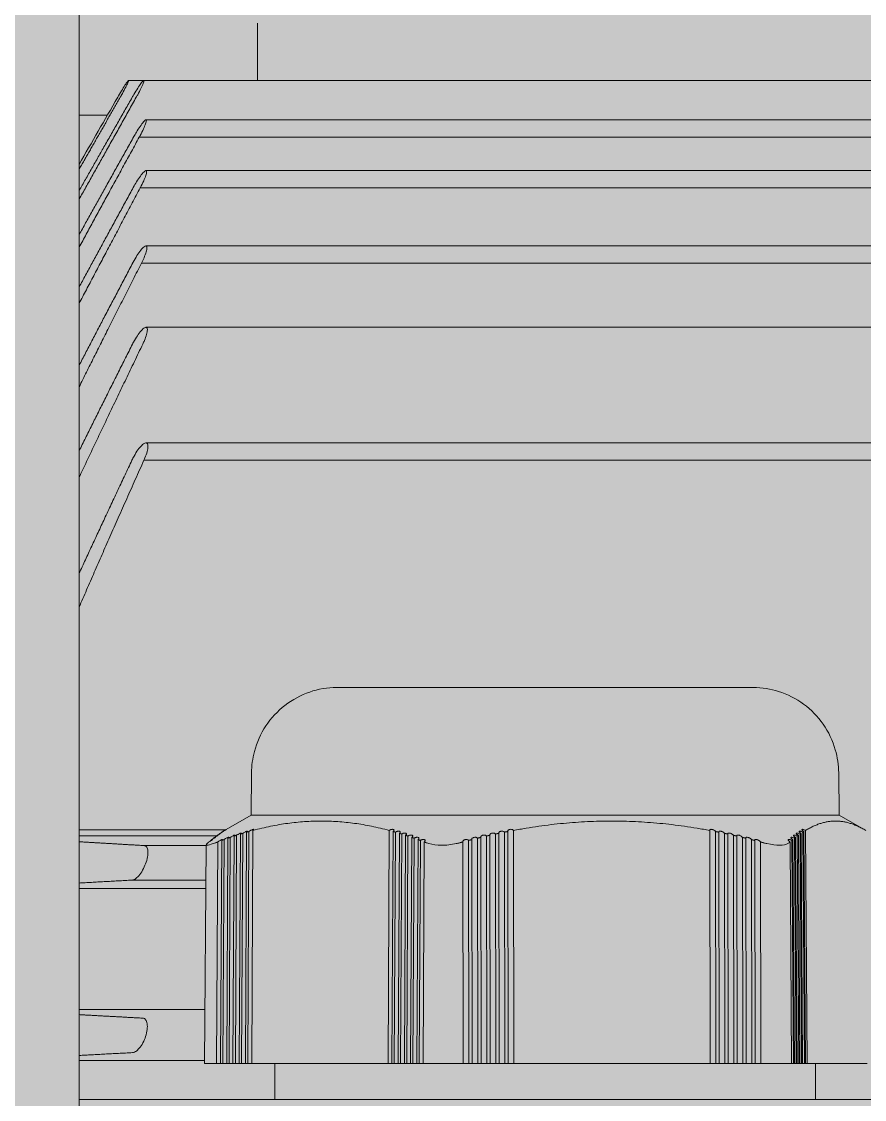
# Model space of a CAD drawing. Header units: centimetres. Extents: x 405564 to 502064, y 46284 to 60634.
# Drawn here: x 484527.75 to 484533.24, y 56089.27 to 56096.29 of the extents above; entities that cross this region are included whole.
import ezdxf

# ---------------------------------------------------------------- set-up
doc = ezdxf.new("R2010")
doc.units = ezdxf.units.CM
doc.layers.get('0').update_dxf_attribs({"color": 8, "lineweight": 9})
doc.layers.add('0-KRCN-MİMARİ-220526', color=8, linetype='Continuous', lineweight=9)
doc.layers.add('Visible (ISO)', color=8, linetype='Continuous', lineweight=18)
doc.layers.add('AS_NOT_MIMARI', color=8, linetype='Continuous')

# ---------------------------------------------------------------- blocks, each defined once
blk = doc.blocks.new('A$Cdfb98813')
h = blk.add_hatch()
h.set_pattern_fill('ANGLE', color=256)
h.set_pattern_definition([(0, (-482318.783, -59032.118), (0, 6.985), [5.08, -1.905]), (90, (-482318.783, -59032.118), (-6.985, 4e-16), [5.08, -1.905])])
h.paths.add_polyline_path([(2235.1391, -683), (325.1391, -683), (325.1391, -933.0145), (2235.1391, -933.0145)])
h.paths.add_polyline_path([(800, -700), (900, -700), (900, -800), (800, -800)], flags=16)
h.paths.add_polyline_path([(1700, -700), (1800, -700), (1800, -800), (1700, -800)], flags=16)
at = {"layer": 'Visible (ISO)'}
for p, q in [((678.3771, -722.0287), (678.3771, -777.5287)), ((679.5403, -736.2793), (679.5403, -736.6537)), ((678.7983, -736.6537), (678.6993, -736.6537)), ((686.5521, -736.6537), (678.7983, -736.6537)), ((678.5622, -736.8787), (678.3771, -736.8787)), ((686.5521, -736.9101), (678.8128, -736.9101)), ((678.7695, -737.0226), (686.5521, -737.0226)), ((686.5521, -737.2411), (678.8128, -737.2411)), ((678.7759, -737.3536), (686.5521, -737.3536)), ((686.5521, -737.7319), (678.8128, -737.7319)), ((678.7837, -737.8444), (686.6271, -737.8444)), ((703.0588, -738.2626), (678.8128, -738.2626)), ((688.3896, -739.0162), (678.8128, -739.0162)), ((678.8001, -739.1287), (688.4198, -739.1287)), ((680.0563, -740.6098), (682.3344, -740.6098)), ((679.5008, -741.1673), (679.4984, -741.4422)), ((683.3285, -741.1673), (683.3309, -741.4422)), ((679.4984, -741.4422), (679.3353, -741.5364)), ((679.4984, -741.4422), (683.3309, -741.4422)), ((683.3309, -741.4422), (683.4939, -741.5364)), ((679.3306, -741.5391), (678.3771, -741.5391)), ((678.3771, -741.5781), (679.2724, -741.5781)), ((679.2347, -741.6111), (679.2348, -741.6079)), ((679.2528, -741.5959), (679.2528, -741.5932)), ((679.2708, -741.5793), (679.2708, -741.5814)), ((679.2888, -741.5662), (679.2888, -741.5678)), ((679.3065, -741.6079), (679.2991, -743.0622)), ((679.3068, -741.554), (679.3068, -741.555)), ((679.3218, -741.6023), (679.3143, -743.0622)), ((679.3248, -741.5426), (679.3248, -741.5431)), ((679.3472, -741.5932), (679.3397, -743.0622)), ((679.3625, -741.5879), (679.3549, -743.0622)), ((679.3879, -741.5793), (679.3803, -743.0622)), ((679.3956, -743.0622), (679.4032, -741.5743)), ((679.4209, -743.0622), (679.4286, -741.5662)), ((679.4362, -743.0622), (679.4439, -741.5615)), ((679.4616, -743.0622), (679.4693, -741.554)), ((679.4768, -743.0622), (679.4846, -741.5496)), ((679.5022, -743.0622), (679.51, -741.5426)), ((680.3987, -741.5426), (680.3909, -743.0622)), ((680.4241, -741.5496), (680.4163, -743.0622)), ((680.4393, -741.554), (680.4315, -743.0622)), ((680.4646, -741.5615), (680.4569, -743.0622)), ((680.4798, -741.5662), (680.4722, -743.0622)), ((680.5052, -741.5743), (680.4976, -743.0622)), ((680.5204, -741.5793), (680.5128, -743.0622)), ((680.5382, -743.0622), (680.5458, -741.5879)), ((680.5534, -743.0622), (680.561, -741.5932)), ((680.5788, -743.0622), (680.5863, -741.6023)), ((680.594, -743.0622), (680.6015, -741.6079)), ((680.9151, -741.6079), (680.9173, -743.0622)), ((680.937, -741.6023), (680.9393, -743.0622)), ((680.9736, -741.5932), (680.9759, -743.0622)), ((680.9956, -741.5879), (680.9978, -743.0622)), ((681.0344, -743.0622), (681.0321, -741.5793)), ((681.0564, -743.0622), (681.0541, -741.5743)), ((681.093, -743.0622), (681.0907, -741.5662)), ((681.1149, -743.0622), (681.1126, -741.5615)), ((681.1515, -743.0622), (681.1492, -741.554)), ((681.1735, -743.0622), (681.1712, -741.5496)), ((681.2101, -743.0622), (681.2077, -741.5426)), ((682.4885, -741.5426), (682.4909, -743.0622)), ((682.5251, -741.5496), (682.5274, -743.0622)), ((682.5471, -741.554), (682.5494, -743.0622)), ((682.5837, -741.5615), (682.586, -743.0622)), ((682.6057, -741.5662), (682.608, -743.0622)), ((682.6423, -741.5743), (682.6446, -743.0622)), ((682.6642, -741.5793), (682.6665, -743.0622)), ((682.7031, -743.0622), (682.7009, -741.5879)), ((682.7251, -743.0622), (682.7228, -741.5932)), ((682.7617, -743.0622), (682.7594, -741.6023)), ((682.7836, -743.0622), (682.7814, -741.6079)), ((683.0232, -741.6079), (683.0329, -743.0622)), ((683.0299, -741.6023), (683.0396, -743.0622)), ((683.041, -741.5932), (683.0508, -743.0622)), ((683.0477, -741.5879), (683.0575, -743.0622)), ((683.0588, -741.5793), (683.0687, -743.0622)), ((683.0754, -743.0622), (683.0655, -741.5743)), ((683.0866, -743.0622), (683.0767, -741.5662)), ((683.0934, -743.0622), (683.0834, -741.5615)), ((683.1046, -743.0622), (683.0945, -741.554)), ((683.1113, -743.0622), (683.1012, -741.5496)), ((683.1225, -743.0622), (683.1124, -741.5426)), ((679.2064, -741.6412), (678.8001, -741.6412)), ((679.1952, -743.0622), (679.2064, -741.6363)), ((679.2811, -741.6175), (679.2737, -743.0622)), ((680.6194, -743.0622), (680.6269, -741.6175)), ((680.8785, -741.6175), (680.8807, -743.0622)), ((682.8202, -743.0622), (682.818, -741.6175)), ((683.012, -741.6175), (683.0217, -743.0622)), ((678.722, -741.8662), (679.2046, -741.8662)), ((679.2042, -741.9207), (678.3771, -741.9207)), ((678.3771, -742.7092), (679.198, -742.7092)), ((679.1953, -743.0417), (678.3771, -743.0417)), ((679.1952, -743.0622), (679.2546, -743.0622)), ((679.2737, -743.0622), (679.2546, -743.0622)), ((679.2991, -743.0622), (679.2737, -743.0622)), ((679.3143, -743.0622), (679.2991, -743.0622)), ((679.3397, -743.0622), (679.3143, -743.0622)), ((679.3549, -743.0622), (679.3397, -743.0622)), ((679.3803, -743.0622), (679.3549, -743.0622)), ((679.3956, -743.0622), (679.3803, -743.0622)), ((679.4209, -743.0622), (679.3956, -743.0622)), ((679.4362, -743.0622), (679.4209, -743.0622)), ((679.4616, -743.0622), (679.4362, -743.0622)), ((679.4768, -743.0622), (679.4616, -743.0622)), ((679.5022, -743.0622), (679.4768, -743.0622)), ((680.3909, -743.0622), (679.5022, -743.0622)), ((679.6521, -743.2962), (679.6521, -743.0622)), ((680.4163, -743.0622), (680.3909, -743.0622)), ((680.4315, -743.0622), (680.4163, -743.0622)), ((680.4569, -743.0622), (680.4315, -743.0622)), ((680.4722, -743.0622), (680.4569, -743.0622)), ((680.4976, -743.0622), (680.4722, -743.0622)), ((680.5128, -743.0622), (680.4976, -743.0622)), ((680.5382, -743.0622), (680.5128, -743.0622)), ((680.5534, -743.0622), (680.5382, -743.0622)), ((680.5788, -743.0622), (680.5534, -743.0622)), ((680.594, -743.0622), (680.5788, -743.0622)), ((680.6194, -743.0622), (680.594, -743.0622)), ((680.6385, -743.0622), (680.6194, -743.0622)), ((680.6385, -743.0622), (680.8532, -743.0622)), ((680.8807, -743.0622), (680.8532, -743.0622)), ((680.9173, -743.0622), (680.8807, -743.0622)), ((680.9393, -743.0622), (680.9173, -743.0622)), ((680.9759, -743.0622), (680.9393, -743.0622)), ((680.9978, -743.0622), (680.9759, -743.0622)), ((681.0344, -743.0622), (680.9978, -743.0622)), ((681.0564, -743.0622), (681.0344, -743.0622)), ((681.093, -743.0622), (681.0564, -743.0622)), ((681.1149, -743.0622), (681.093, -743.0622)), ((681.1515, -743.0622), (681.1149, -743.0622)), ((681.1735, -743.0622), (681.1515, -743.0622)), ((681.2101, -743.0622), (681.1735, -743.0622)), ((682.4909, -743.0622), (681.2101, -743.0622)), ((682.5274, -743.0622), (682.4909, -743.0622)), ((682.5494, -743.0622), (682.5274, -743.0622)), ((682.586, -743.0622), (682.5494, -743.0622)), ((682.608, -743.0622), (682.586, -743.0622)), ((682.6446, -743.0622), (682.608, -743.0622)), ((682.6665, -743.0622), (682.6446, -743.0622)), ((682.7031, -743.0622), (682.6665, -743.0622)), ((682.7251, -743.0622), (682.7031, -743.0622)), ((682.7617, -743.0622), (682.7251, -743.0622)), ((682.7836, -743.0622), (682.7617, -743.0622)), ((682.8202, -743.0622), (682.7836, -743.0622)), ((682.8477, -743.0622), (682.8202, -743.0622)), ((682.8477, -743.0622), (683.0133, -743.0622)), ((683.0217, -743.0622), (683.0133, -743.0622)), ((683.0329, -743.0622), (683.0217, -743.0622)), ((683.0396, -743.0622), (683.0329, -743.0622)), ((683.0508, -743.0622), (683.0396, -743.0622)), ((683.0575, -743.0622), (683.0508, -743.0622)), ((683.0687, -743.0622), (683.0575, -743.0622)), ((683.0754, -743.0622), (683.0687, -743.0622)), ((683.0866, -743.0622), (683.0754, -743.0622)), ((683.0934, -743.0622), (683.0866, -743.0622)), ((683.1046, -743.0622), (683.0934, -743.0622)), ((683.1113, -743.0622), (683.1046, -743.0622)), ((683.1225, -743.0622), (683.1113, -743.0622)), ((683.5146, -743.0622), (683.1225, -743.0622)), ((683.1771, -743.2962), (683.1771, -743.0622)), ((678.3771, -743.2962), (690.2271, -743.2962))]:
    blk.add_line(p, q, dxfattribs=at)
for points, knots in [([(678.645, -736.7632), (678.6497, -736.7549), (678.6546, -736.7463), (678.6672, -736.7234), (678.6747, -736.7094), (678.6863, -736.6869), (678.6913, -736.6766), (678.698, -736.6614), (678.6998, -736.6564), (678.6998, -736.6527), (678.698, -736.6538), (678.6913, -736.662), (678.6863, -736.6692), (678.6747, -736.6867), (678.6672, -736.6985), (678.6511, -736.7248), (678.6425, -736.7393), (678.6346, -736.753), (678.6326, -736.7563), (678.6306, -736.7598), (678.6286, -736.7632)], [0.5120451, 0.5120451, 0.5120451, 0.5120451, 0.5487995, 0.5487995, 0.6126513, 0.6126513, 0.6714037, 0.6714037, 0.7301561, 0.7301561, 0.7889085, 0.7889085, 0.847661, 0.847661, 0.9115128, 0.9115128, 0.9753646, 0.9753646, 0.9753646, 0.9909308, 0.9909308, 0.9909308, 0.9909308]), ([(678.7498, -736.7632), (678.7529, -736.7577), (678.756, -736.7521), (678.7671, -736.7317), (678.7746, -736.7172), (678.7861, -736.6934), (678.7911, -736.6824), (678.7979, -736.6651), (678.7997, -736.659), (678.7997, -736.653), (678.7979, -736.6529), (678.7911, -736.6588), (678.7861, -736.6649), (678.7746, -736.6805), (678.7671, -736.6915), (678.751, -736.7166), (678.7424, -736.7307), (678.7344, -736.7443), (678.7309, -736.7503), (678.7272, -736.7567), (678.7234, -736.7632)], [0.5248685, 0.5248685, 0.5248685, 0.5248685, 0.5488301, 0.5488301, 0.6126773, 0.6126773, 0.6714255, 0.6714255, 0.7301737, 0.7301737, 0.7889219, 0.7889219, 0.8476701, 0.8476701, 0.9115173, 0.9115173, 0.9753645, 0.9753645, 0.9753645, 1.0039795, 1.0039795, 1.0039795, 1.0039795]), ([(678.7338, -737.0197), (678.7394, -737.0098), (678.745, -737.0001), (678.7503, -736.9912), (678.7583, -736.9779), (678.7669, -736.9644), (678.783, -736.9408), (678.7905, -736.9309), (678.802, -736.9173), (678.807, -736.9125), (678.8138, -736.9091), (678.8156, -736.9106), (678.8156, -736.9191), (678.8138, -736.9264), (678.807, -736.9457), (678.802, -736.9577), (678.7905, -736.9827), (678.783, -736.9977), (678.7732, -737.016), (678.7713, -737.0193), (678.7695, -737.0226)], [-0.0427645, -0.0427645, -0.0427645, -0.0427645, 0, 0, 0, 0.0638465, 0.0638465, 0.127693, 0.127693, 0.1864405, 0.1864405, 0.2451881, 0.2451881, 0.3039356, 0.3039356, 0.3626831, 0.3626831, 0.4265296, 0.4265296, 0.440726, 0.440726, 0.440726, 0.440726]), ([(678.7307, -737.3507), (678.7377, -737.3378), (678.745, -737.3251), (678.7519, -737.314), (678.7599, -737.301), (678.7685, -737.288), (678.7846, -737.266), (678.7921, -737.257), (678.8036, -737.2454), (678.8086, -737.2417), (678.8154, -737.2407), (678.8172, -737.2434), (678.8172, -737.254), (678.8154, -737.2624), (678.8086, -737.2834), (678.8036, -737.296), (678.7921, -737.322), (678.7846, -737.3373), (678.7763, -737.3527), (678.7761, -737.3532), (678.7759, -737.3536)], [-0.0552172, -0.0552172, -0.0552172, -0.0552172, 0, 0, 0, 0.0638464, 0.0638464, 0.1276928, 0.1276928, 0.1864403, 0.1864403, 0.2451878, 0.2451878, 0.3039352, 0.3039352, 0.3626827, 0.3626827, 0.4265291, 0.4265291, 0.4283558, 0.4283558, 0.4283558, 0.4283558]), ([(678.7837, -737.8444), (678.7899, -737.8323), (678.7957, -737.8202), (678.806, -737.7961), (678.811, -737.7827), (678.8178, -737.7598), (678.8196, -737.7502), (678.8196, -737.7371), (678.8178, -737.733), (678.811, -737.7312), (678.806, -737.7335), (678.7945, -737.7427), (678.787, -737.7505), (678.7709, -737.7706), (678.7623, -737.7828), (678.7543, -737.7952), (678.7462, -737.808), (678.7374, -737.8229), (678.7286, -737.8393), (678.728, -737.8404), (678.7275, -737.8414)], [0.5616538, 0.5616538, 0.5616538, 0.5616538, 0.6126824, 0.6126824, 0.6714298, 0.6714298, 0.7301771, 0.7301771, 0.7889245, 0.7889245, 0.8476719, 0.8476719, 0.9115182, 0.9115182, 0.9753645, 0.9753645, 0.9753645, 1.0408049, 1.0408049, 1.045293, 1.045293, 1.045293, 1.045293]), ([(678.7925, -738.3721), (678.7963, -738.3641), (678.7999, -738.3562), (678.8086, -738.3354), (678.8136, -738.3215), (678.8204, -738.297), (678.8221, -738.2864), (678.8221, -738.2712), (678.8204, -738.2658), (678.8136, -738.2616), (678.8086, -738.2626), (678.7971, -738.2695), (678.7896, -738.2762), (678.7735, -738.2943), (678.7649, -738.3057), (678.7569, -738.3176), (678.7488, -738.3298), (678.74, -738.3444), (678.7296, -738.3637), (678.7274, -738.3679), (678.7253, -738.3721)], [0.5788538, 0.5788538, 0.5788538, 0.5788538, 0.6125323, 0.6125323, 0.671265, 0.671265, 0.7299977, 0.7299977, 0.7887304, 0.7887304, 0.8474631, 0.8474631, 0.9112934, 0.9112934, 0.9751238, 0.9751238, 0.9751238, 1.0405482, 1.0405482, 1.0582542, 1.0582542, 1.0582542, 1.0582542]), ([(678.8001, -739.1287), (678.8025, -739.1236), (678.8047, -739.1185), (678.8123, -739.1001), (678.8173, -739.0856), (678.8241, -739.0595), (678.8258, -739.0477), (678.8258, -739.0301), (678.8241, -739.0232), (678.8173, -739.0159), (678.8123, -739.0155), (678.8007, -739.0195), (678.7932, -739.0247), (678.7772, -739.0403), (678.7686, -739.0507), (678.7606, -739.0618), (678.7524, -739.0732), (678.7436, -739.0871), (678.7307, -739.1107), (678.7261, -739.1198), (678.722, -739.1287)], [0.590969, 0.590969, 0.590969, 0.590969, 0.612684, 0.612684, 0.6714311, 0.6714311, 0.7301782, 0.7301782, 0.7889253, 0.7889253, 0.8476724, 0.8476724, 0.9115185, 0.9115185, 0.9753645, 0.9753645, 0.9753645, 1.0408052, 1.0408052, 1.0787548, 1.0787548, 1.0787548, 1.0787548]), ([(680.0563, -740.6098), (679.9968, -740.6105), (679.9368, -740.621), (679.8225, -740.6601), (679.7671, -740.6901), (679.6707, -740.7649), (679.6282, -740.8106), (679.5609, -740.912), (679.5353, -740.969), (679.5077, -741.0733), (679.5013, -741.1204), (679.5008, -741.1673)], [0, 0, 0, 0, 0.238017, 0.238017, 0.483165, 0.483165, 0.7262, 0.7262, 0.969988, 0.969988, 1.157502, 1.157502, 1.157502, 1.157502]), ([(682.7729, -740.6098), (682.7729, -740.6098), (682.7725, -740.6098), (682.7718, -740.6098), (682.7681, -740.6098), (682.7557, -740.6098), (682.7347, -740.6098), (682.7137, -740.6098), (682.6844, -740.6098), (682.6469, -740.6098), (682.6093, -740.6098), (682.5643, -740.6098), (682.5117, -740.6098), (682.4854, -740.6098), (682.4575, -740.6098), (682.4279, -740.6098), (682.3983, -740.6098), (682.3672, -740.6098), (682.3344, -740.6098)], [0.736805, 0.736805, 0.736805, 0.736805, 0.75, 0.75, 0.75, 0.8125, 0.8125, 0.8125, 0.875, 0.875, 0.875, 0.9375, 0.9375, 0.9375, 0.9687532, 0.9687532, 0.9687532, 1, 1, 1, 1]), ([(683.3285, -741.1673), (683.328, -741.1165), (683.3205, -741.0654), (683.2895, -740.9575), (683.2623, -740.9005), (683.1923, -740.8003), (683.1488, -740.7556), (683.0509, -740.6834), (682.9951, -740.6549), (682.8842, -740.6196), (682.8284, -740.6105), (682.7729, -740.6098)], [0, 0, 0, 0, 0.203125, 0.203125, 0.449055, 0.449055, 0.692054, 0.692054, 0.935831, 0.935831, 1.157549, 1.157549, 1.157549, 1.157549]), ([(679.3248, -741.5426), (679.3253, -741.5423), (679.3257, -741.5421), (679.3286, -741.5404), (679.3308, -741.5392), (679.3341, -741.5373), (679.3355, -741.5365), (679.3374, -741.5355), (679.338, -741.5352), (679.3381, -741.5352), (679.3377, -741.5354), (679.336, -741.5365), (679.3347, -741.5373), (679.3316, -741.5391), (679.3294, -741.5404), (679.3247, -741.5431), (679.3222, -741.5446), (679.3178, -741.5471), (679.3157, -741.5484), (679.3136, -741.5496)], [-0.15404177, -0.15404177, -0.15404177, -0.15404177, -0.15195691, -0.15195691, -0.14100465, -0.14100465, -0.13170386, -0.13170386, -0.12240308, -0.12240308, -0.11311111, -0.11311111, -0.10381914, -0.10381914, -0.09287615, -0.09287615, -0.08193315, -0.08193315, -0.0725969, -0.0725969, -0.0725969, -0.0725969]), ([(679.4846, -741.5496), (679.4862, -741.5484), (679.488, -741.5471), (679.4899, -741.546), (679.4921, -741.5446), (679.4946, -741.5431), (679.4997, -741.5404), (679.5024, -741.5391), (679.5067, -741.5373), (679.5087, -741.5365), (679.5122, -741.5354), (679.5136, -741.5352), (679.5154, -741.5352), (679.516, -741.5355), (679.5162, -741.5365), (679.5157, -741.5373), (679.5142, -741.5392), (679.5128, -741.5404), (679.5107, -741.5421), (679.5104, -741.5423), (679.51, -741.5426)], [-0.00933625, -0.00933625, -0.00933625, -0.00933625, 0, 0, 0, 0.01094299, 0.01094299, 0.02188599, 0.02188599, 0.03117796, 0.03117796, 0.04046993, 0.04046993, 0.04977071, 0.04977071, 0.0590715, 0.0590715, 0.07002376, 0.07002376, 0.07210862, 0.07210862, 0.07210862, 0.07210862]), ([(680.3987, -741.5426), (680.3991, -741.5423), (680.3994, -741.5421), (680.4019, -741.5404), (680.4043, -741.5392), (680.4088, -741.5373), (680.4112, -741.5365), (680.416, -741.5355), (680.4184, -741.5352), (680.4224, -741.5352), (680.4244, -741.5354), (680.4274, -741.5365), (680.4286, -741.5373), (680.43, -741.5391), (680.4303, -741.5404), (680.4299, -741.5431), (680.4291, -741.5446), (680.427, -741.5471), (680.4257, -741.5484), (680.4241, -741.5496)], [-0.15404177, -0.15404177, -0.15404177, -0.15404177, -0.15195691, -0.15195691, -0.14100465, -0.14100465, -0.13170386, -0.13170386, -0.12240308, -0.12240308, -0.11311111, -0.11311111, -0.10381914, -0.10381914, -0.09287615, -0.09287615, -0.08193315, -0.08193315, -0.0725969, -0.0725969, -0.0725969, -0.0725969]), ([(681.2077, -741.5426), (681.2076, -741.5423), (681.2075, -741.5421), (681.2066, -741.5404), (681.2053, -741.5392), (681.2022, -741.5373), (681.2004, -741.5365), (681.1962, -741.5355), (681.1938, -741.5352), (681.1892, -741.5352), (681.1867, -741.5354), (681.1821, -741.5365), (681.1799, -741.5373), (681.1762, -741.5391), (681.1744, -741.5404), (681.1719, -741.5431), (681.1711, -741.5446), (681.1708, -741.546), (681.1706, -741.5471), (681.1707, -741.5484), (681.1712, -741.5496)], [0.09080055, 0.09080055, 0.09080055, 0.09080055, 0.09288541, 0.09288541, 0.10383768, 0.10383768, 0.11313846, 0.11313846, 0.12243924, 0.12243924, 0.13173121, 0.13173121, 0.14102318, 0.14102318, 0.15196618, 0.15196618, 0.16290917, 0.16290917, 0.16290917, 0.17224617, 0.17224617, 0.17224617, 0.17224617]), ([(682.4885, -741.5426), (682.4884, -741.5423), (682.4883, -741.5421), (682.4879, -741.5404), (682.4881, -741.5392), (682.4893, -741.5373), (682.4903, -741.5365), (682.4932, -741.5355), (682.495, -741.5352), (682.499, -741.5352), (682.5013, -741.5354), (682.5061, -741.5365), (682.5085, -741.5373), (682.5131, -741.5391), (682.5155, -741.5404), (682.5197, -741.5431), (682.5215, -741.5446), (682.5238, -741.5471), (682.5247, -741.5484), (682.5251, -741.5496)], [-0.15404177, -0.15404177, -0.15404177, -0.15404177, -0.15195691, -0.15195691, -0.14100465, -0.14100465, -0.13170386, -0.13170386, -0.12240308, -0.12240308, -0.11311111, -0.11311111, -0.10381914, -0.10381914, -0.09287615, -0.09287615, -0.08193315, -0.08193315, -0.0725969, -0.0725969, -0.0725969, -0.0725969]), ([(683.1124, -741.5426), (683.1119, -741.5423), (683.1114, -741.5421), (683.1084, -741.5404), (683.1058, -741.5392), (683.1011, -741.5373), (683.0989, -741.5365), (683.0948, -741.5355), (683.093, -741.5352), (683.0902, -741.5352), (683.0891, -741.5354), (683.088, -741.5365), (683.0879, -741.5373), (683.0884, -741.5391), (683.0893, -741.5404), (683.0919, -741.5431), (683.0937, -741.5446), (683.0956, -741.546), (683.0972, -741.5471), (683.0991, -741.5484), (683.1012, -741.5496)], [0.09080055, 0.09080055, 0.09080055, 0.09080055, 0.09288541, 0.09288541, 0.10383768, 0.10383768, 0.11313846, 0.11313846, 0.12243924, 0.12243924, 0.13173121, 0.13173121, 0.14102318, 0.14102318, 0.15196618, 0.15196618, 0.16290917, 0.16290917, 0.16290917, 0.17224543, 0.17224543, 0.17224543, 0.17224543]), ([(679.2348, -741.6079), (679.2369, -741.6067), (679.239, -741.6056), (679.2424, -741.6039), (679.2441, -741.6031), (679.2465, -741.602), (679.2474, -741.6018), (679.2481, -741.6018), (679.248, -741.602), (679.2469, -741.6031), (679.2459, -741.6039), (679.2433, -741.6057), (679.2413, -741.607), (679.237, -741.6097), (679.2345, -741.6112), (679.2299, -741.6139), (679.2274, -741.6153), (679.2244, -741.617), (679.224, -741.6172), (679.2235, -741.6175)], [-0.1505631, -0.1505631, -0.1505631, -0.1505631, -0.14098147, -0.14098147, -0.13167596, -0.13167596, -0.12237044, -0.12237044, -0.11307698, -0.11307698, -0.10378353, -0.10378353, -0.09284138, -0.09284138, -0.08189923, -0.08189923, -0.07121955, -0.07121955, -0.0691374, -0.0691374, -0.0691374, -0.0691374]), ([(679.2528, -741.5932), (679.2551, -741.5919), (679.2573, -741.5907), (679.2608, -741.5889), (679.2624, -741.5882), (679.2647, -741.5871), (679.2655, -741.5868), (679.2661, -741.5868), (679.266, -741.5871), (679.2648, -741.5881), (679.2637, -741.5889), (679.261, -741.5908), (679.259, -741.592), (679.2546, -741.5948), (679.2521, -741.5963), (679.2475, -741.599), (679.2449, -741.6004), (679.2422, -741.6019), (679.2418, -741.6021), (679.2415, -741.6023)], [-0.15122649, -0.15122649, -0.15122649, -0.15122649, -0.14098636, -0.14098636, -0.13168182, -0.13168182, -0.12237727, -0.12237727, -0.11308418, -0.11308418, -0.10379109, -0.10379109, -0.09284881, -0.09284881, -0.08190653, -0.08190653, -0.07122607, -0.07122607, -0.06979734, -0.06979734, -0.06979734, -0.06979734]), ([(679.2708, -741.5793), (679.2733, -741.5779), (679.2756, -741.5766), (679.2791, -741.5748), (679.2807, -741.574), (679.2829, -741.5729), (679.2836, -741.5727), (679.2841, -741.5727), (679.2839, -741.5729), (679.2826, -741.574), (679.2815, -741.5748), (679.2786, -741.5766), (679.2766, -741.5779), (679.2721, -741.5806), (679.2697, -741.5821), (679.265, -741.5848), (679.2625, -741.5862), (679.2599, -741.5877), (679.2597, -741.5878), (679.2595, -741.5879)], [-0.15190605, -0.15190605, -0.15190605, -0.15190605, -0.14099114, -0.14099114, -0.13168756, -0.13168756, -0.12238398, -0.12238398, -0.11309123, -0.11309123, -0.10379847, -0.10379847, -0.09285604, -0.09285604, -0.08191361, -0.08191361, -0.0712324, -0.0712324, -0.07047338, -0.07047338, -0.07047338, -0.07047338]), ([(679.2888, -741.5662), (679.289, -741.5661), (679.2891, -741.566), (679.2917, -741.5646), (679.294, -741.5633), (679.2975, -741.5614), (679.299, -741.5607), (679.3011, -741.5596), (679.3018, -741.5593), (679.3021, -741.5593), (679.3019, -741.5596), (679.3004, -741.5606), (679.2993, -741.5614), (679.2963, -741.5633), (679.2943, -741.5645), (679.2897, -741.5673), (679.2872, -741.5688), (679.2825, -741.5715), (679.28, -741.5729), (679.2776, -741.5743), (679.2776, -741.5743), (679.2776, -741.5743)], [-0.15260197, -0.15260197, -0.15260197, -0.15260197, -0.1519491, -0.1519491, -0.1409958, -0.1409958, -0.13169317, -0.13169317, -0.12239054, -0.12239054, -0.11309808, -0.11309808, -0.10380563, -0.10380563, -0.09286303, -0.09286303, -0.08192043, -0.08192043, -0.07123852, -0.07123852, -0.07116546, -0.07116546, -0.07116546, -0.07116546]), ([(679.2811, -741.6175), (679.2815, -741.6172), (679.2818, -741.617), (679.2842, -741.6153), (679.2865, -741.6139), (679.2887, -741.6126), (679.291, -741.6112), (679.2936, -741.6097), (679.2987, -741.607), (679.3012, -741.6057), (679.3053, -741.6039), (679.3071, -741.6031), (679.3101, -741.602), (679.3112, -741.6018), (679.3125, -741.6018), (679.3128, -741.602), (679.3123, -741.6031), (679.3116, -741.6039), (679.3096, -741.6056), (679.3082, -741.6067), (679.3065, -741.6079)], [-0.01276183, -0.01276183, -0.01276183, -0.01276183, -0.01067968, -0.01067968, 0, 0, 0, 0.01094215, 0.01094215, 0.02188429, 0.02188429, 0.03117775, 0.03117775, 0.04047121, 0.04047121, 0.04977672, 0.04977672, 0.05908224, 0.05908224, 0.06866373, 0.06866373, 0.06866373, 0.06866373]), ([(679.3068, -741.554), (679.3071, -741.5538), (679.3074, -741.5536), (679.3101, -741.5521), (679.3124, -741.5508), (679.3158, -741.5489), (679.3172, -741.5481), (679.3193, -741.5471), (679.3199, -741.5468), (679.3201, -741.5468), (679.3198, -741.5471), (679.3182, -741.5481), (679.317, -741.5489), (679.314, -741.5508), (679.3118, -741.552), (679.3072, -741.5548), (679.3047, -741.5563), (679.3002, -741.5589), (679.2978, -741.5602), (679.2956, -741.5615)], [-0.15331396, -0.15331396, -0.15331396, -0.15331396, -0.15195309, -0.15195309, -0.14100031, -0.14100031, -0.13169861, -0.13169861, -0.12239691, -0.12239691, -0.11310472, -0.11310472, -0.10381253, -0.10381253, -0.09286974, -0.09286974, -0.08192695, -0.08192695, -0.07187321, -0.07187321, -0.07187321, -0.07187321]), ([(679.3218, -741.6023), (679.3221, -741.6021), (679.3223, -741.6019), (679.3245, -741.6004), (679.3267, -741.599), (679.329, -741.5976), (679.3312, -741.5963), (679.3338, -741.5948), (679.3389, -741.592), (679.3415, -741.5908), (679.3456, -741.5889), (679.3475, -741.5881), (679.3505, -741.5871), (679.3517, -741.5868), (679.3531, -741.5868), (679.3535, -741.5871), (679.3531, -741.5882), (679.3524, -741.5889), (679.3505, -741.5907), (679.349, -741.5919), (679.3472, -741.5932)], [-0.0121092, -0.0121092, -0.0121092, -0.0121092, -0.01068047, -0.01068047, 0, 0, 0, 0.01094228, 0.01094228, 0.02188456, 0.02188456, 0.03117765, 0.03117765, 0.04047074, 0.04047074, 0.04977529, 0.04977529, 0.05907983, 0.05907983, 0.06931978, 0.06931978, 0.06931978, 0.06931978]), ([(679.3625, -741.5879), (679.3626, -741.5878), (679.3628, -741.5877), (679.3648, -741.5862), (679.367, -741.5848), (679.3692, -741.5835), (679.3714, -741.5821), (679.374, -741.5806), (679.3791, -741.5779), (679.3817, -741.5766), (679.3859, -741.5748), (679.3878, -741.574), (679.391, -741.5729), (679.3922, -741.5727), (679.3937, -741.5727), (679.3941, -741.5729), (679.3939, -741.574), (679.3933, -741.5748), (679.3914, -741.5766), (679.3898, -741.5779), (679.3879, -741.5793)], [-0.01144023, -0.01144023, -0.01144023, -0.01144023, -0.01068121, -0.01068121, 0, 0, 0, 0.01094243, 0.01094243, 0.02188486, 0.02188486, 0.03117762, 0.03117762, 0.04047037, 0.04047037, 0.04977396, 0.04977396, 0.05907754, 0.05907754, 0.06999242, 0.06999242, 0.06999242, 0.06999242]), ([(679.4032, -741.5743), (679.4032, -741.5743), (679.4032, -741.5743), (679.4051, -741.5729), (679.4073, -741.5715), (679.4094, -741.5701), (679.4117, -741.5688), (679.4142, -741.5673), (679.4194, -741.5645), (679.422, -741.5633), (679.4262, -741.5614), (679.4281, -741.5606), (679.4314, -741.5596), (679.4327, -741.5593), (679.4343, -741.5593), (679.4348, -741.5596), (679.4347, -741.5607), (679.4341, -741.5614), (679.4323, -741.5633), (679.4308, -741.5646), (679.4289, -741.566), (679.4287, -741.5661), (679.4286, -741.5662)], [-0.01075497, -0.01075497, -0.01075497, -0.01075497, -0.0106819, -0.0106819, 0, 0, 0, 0.0109426, 0.0109426, 0.0218852, 0.0218852, 0.03117766, 0.03117766, 0.04047011, 0.04047011, 0.04977274, 0.04977274, 0.05907537, 0.05907537, 0.07002867, 0.07002867, 0.07068154, 0.07068154, 0.07068154, 0.07068154]), ([(679.4439, -741.5615), (679.4456, -741.5602), (679.4477, -741.5589), (679.4497, -741.5576), (679.4519, -741.5563), (679.4544, -741.5548), (679.4596, -741.552), (679.4622, -741.5508), (679.4664, -741.5489), (679.4684, -741.5481), (679.4718, -741.5471), (679.4731, -741.5468), (679.4749, -741.5468), (679.4754, -741.5471), (679.4754, -741.5481), (679.4749, -741.5489), (679.4733, -741.5508), (679.4718, -741.5521), (679.4698, -741.5536), (679.4696, -741.5538), (679.4693, -741.554)], [-0.01005356, -0.01005356, -0.01005356, -0.01005356, 0, 0, 0, 0.01094279, 0.01094279, 0.02188558, 0.02188558, 0.03117777, 0.03117777, 0.04046996, 0.04046996, 0.04977166, 0.04977166, 0.05907336, 0.05907336, 0.07002613, 0.07002613, 0.07138701, 0.07138701, 0.07138701, 0.07138701]), ([(680.4393, -741.554), (680.4395, -741.5538), (680.4398, -741.5536), (680.442, -741.5521), (680.4444, -741.5508), (680.4489, -741.5489), (680.4513, -741.5481), (680.4561, -741.5471), (680.4585, -741.5468), (680.4626, -741.5468), (680.4646, -741.5471), (680.4677, -741.5481), (680.4689, -741.5489), (680.4705, -741.5508), (680.4709, -741.552), (680.4705, -741.5548), (680.4698, -741.5563), (680.4678, -741.5589), (680.4664, -741.5602), (680.4646, -741.5615)], [-0.15331396, -0.15331396, -0.15331396, -0.15331396, -0.15195309, -0.15195309, -0.14100031, -0.14100031, -0.13169861, -0.13169861, -0.12239692, -0.12239692, -0.11310472, -0.11310472, -0.10381253, -0.10381253, -0.09286974, -0.09286974, -0.08192696, -0.08192696, -0.07187321, -0.07187321, -0.07187321, -0.07187321]), ([(680.4798, -741.5662), (680.48, -741.5661), (680.4801, -741.566), (680.4821, -741.5646), (680.4845, -741.5633), (680.4889, -741.5614), (680.4913, -741.5607), (680.4961, -741.5596), (680.4985, -741.5593), (680.5027, -741.5593), (680.5048, -741.5596), (680.508, -741.5606), (680.5092, -741.5614), (680.5109, -741.5633), (680.5114, -741.5645), (680.5112, -741.5673), (680.5105, -741.5688), (680.5085, -741.5715), (680.5071, -741.5729), (680.5052, -741.5743), (680.5052, -741.5743), (680.5052, -741.5743)], [-0.15260197, -0.15260197, -0.15260197, -0.15260197, -0.1519491, -0.1519491, -0.1409958, -0.1409958, -0.13169317, -0.13169317, -0.12239054, -0.12239054, -0.11309808, -0.11309808, -0.10380563, -0.10380563, -0.09286303, -0.09286303, -0.08192043, -0.08192043, -0.07123852, -0.07123852, -0.07116546, -0.07116546, -0.07116546, -0.07116546]), ([(680.5204, -741.5793), (680.5223, -741.5779), (680.5246, -741.5766), (680.529, -741.5748), (680.5314, -741.574), (680.5362, -741.5729), (680.5386, -741.5727), (680.5429, -741.5727), (680.5449, -741.5729), (680.5483, -741.574), (680.5496, -741.5748), (680.5514, -741.5766), (680.5519, -741.5779), (680.5518, -741.5806), (680.5512, -741.5821), (680.5494, -741.5848), (680.5479, -741.5862), (680.546, -741.5877), (680.5459, -741.5878), (680.5458, -741.5879)], [-0.15190605, -0.15190605, -0.15190605, -0.15190605, -0.14099115, -0.14099115, -0.13168756, -0.13168756, -0.12238398, -0.12238398, -0.11309123, -0.11309123, -0.10379847, -0.10379847, -0.09285604, -0.09285604, -0.08191361, -0.08191361, -0.0712324, -0.0712324, -0.07047338, -0.07047338, -0.07047338, -0.07047338]), ([(680.561, -741.5932), (680.5627, -741.5919), (680.5649, -741.5907), (680.5691, -741.5889), (680.5715, -741.5882), (680.5763, -741.5871), (680.5787, -741.5868), (680.583, -741.5868), (680.5851, -741.5871), (680.5885, -741.5881), (680.5899, -741.5889), (680.5918, -741.5908), (680.5924, -741.592), (680.5924, -741.5948), (680.5919, -741.5963), (680.5901, -741.599), (680.5888, -741.6004), (680.5868, -741.6019), (680.5866, -741.6021), (680.5863, -741.6023)], [-0.15122649, -0.15122649, -0.15122649, -0.15122649, -0.14098636, -0.14098636, -0.13168182, -0.13168182, -0.12237727, -0.12237727, -0.11308418, -0.11308418, -0.10379109, -0.10379109, -0.09284881, -0.09284881, -0.08190653, -0.08190653, -0.07122607, -0.07122607, -0.06979734, -0.06979734, -0.06979734, -0.06979734]), ([(680.6015, -741.6079), (680.6032, -741.6067), (680.6051, -741.6056), (680.6092, -741.6039), (680.6116, -741.6031), (680.6164, -741.602), (680.6188, -741.6018), (680.6232, -741.6018), (680.6253, -741.602), (680.6288, -741.6031), (680.6302, -741.6039), (680.6322, -741.6057), (680.6329, -741.607), (680.633, -741.6097), (680.6326, -741.6112), (680.6309, -741.6139), (680.6296, -741.6153), (680.6276, -741.617), (680.6272, -741.6172), (680.6269, -741.6175)], [-0.1505631, -0.1505631, -0.1505631, -0.1505631, -0.14098147, -0.14098147, -0.13167596, -0.13167596, -0.12237044, -0.12237044, -0.11307698, -0.11307698, -0.10378353, -0.10378353, -0.09284138, -0.09284138, -0.08189923, -0.08189923, -0.07121955, -0.07121955, -0.0691374, -0.0691374, -0.0691374, -0.0691374]), ([(680.9151, -741.6079), (680.9146, -741.6067), (680.9137, -741.6056), (680.9113, -741.6039), (680.9096, -741.6031), (680.9057, -741.602), (680.9035, -741.6018), (680.8989, -741.6018), (680.8965, -741.602), (680.8917, -741.6031), (680.8894, -741.6039), (680.8854, -741.6057), (680.8833, -741.607), (680.8803, -741.6097), (680.8792, -741.6112), (680.8786, -741.6126), (680.8781, -741.6139), (680.8779, -741.6153), (680.8783, -741.617), (680.8784, -741.6172), (680.8785, -741.6175)], [0.09422736, 0.09422736, 0.09422736, 0.09422736, 0.10380885, 0.10380885, 0.11311437, 0.11311437, 0.12241988, 0.12241988, 0.13171334, 0.13171334, 0.1410068, 0.1410068, 0.15194894, 0.15194894, 0.16289109, 0.16289109, 0.16289109, 0.17357077, 0.17357077, 0.17565292, 0.17565292, 0.17565292, 0.17565292]), ([(680.9736, -741.5932), (680.9731, -741.5919), (680.9721, -741.5907), (680.9695, -741.5889), (680.9678, -741.5882), (680.9638, -741.5871), (680.9616, -741.5868), (680.957, -741.5868), (680.9545, -741.5871), (680.9498, -741.5881), (680.9475, -741.5889), (680.9435, -741.5908), (680.9415, -741.592), (680.9386, -741.5948), (680.9375, -741.5963), (680.937, -741.5976), (680.9365, -741.599), (680.9364, -741.6004), (680.9369, -741.6019), (680.937, -741.6021), (680.937, -741.6023)], [0.0935752, 0.0935752, 0.0935752, 0.0935752, 0.10381515, 0.10381515, 0.1131197, 0.1131197, 0.12242424, 0.12242424, 0.13171733, 0.13171733, 0.14101042, 0.14101042, 0.1519527, 0.1519527, 0.16289498, 0.16289498, 0.16289498, 0.17357545, 0.17357545, 0.17500418, 0.17500418, 0.17500418, 0.17500418]), ([(681.0321, -741.5793), (681.0316, -741.5779), (681.0305, -741.5766), (681.0277, -741.5748), (681.026, -741.574), (681.0219, -741.5729), (681.0196, -741.5727), (681.0151, -741.5727), (681.0126, -741.5729), (681.0079, -741.574), (681.0056, -741.5748), (681.0017, -741.5766), (680.9998, -741.5779), (680.9969, -741.5806), (680.9959, -741.5821), (680.9955, -741.5835), (680.995, -741.5848), (680.995, -741.5862), (680.9955, -741.5877), (680.9955, -741.5878), (680.9956, -741.5879)], [0.09290634, 0.09290634, 0.09290634, 0.09290634, 0.10382122, 0.10382122, 0.1131248, 0.1131248, 0.12242838, 0.12242838, 0.13172114, 0.13172114, 0.14101389, 0.14101389, 0.15195632, 0.15195632, 0.16289875, 0.16289875, 0.16289875, 0.17357996, 0.17357996, 0.17433898, 0.17433898, 0.17433898, 0.17433898]), ([(681.0907, -741.5662), (681.0906, -741.5661), (681.0906, -741.566), (681.0899, -741.5646), (681.0888, -741.5633), (681.0859, -741.5614), (681.0841, -741.5607), (681.08, -741.5596), (681.0777, -741.5593), (681.0731, -741.5593), (681.0706, -741.5596), (681.0659, -741.5606), (681.0637, -741.5614), (681.0598, -741.5633), (681.058, -741.5645), (681.0552, -741.5673), (681.0543, -741.5688), (681.0539, -741.5701), (681.0535, -741.5715), (681.0535, -741.5729), (681.0541, -741.5743), (681.0541, -741.5743), (681.0541, -741.5743)], [0.09222085, 0.09222085, 0.09222085, 0.09222085, 0.09287372, 0.09287372, 0.10382702, 0.10382702, 0.11312965, 0.11312965, 0.12243228, 0.12243228, 0.13172473, 0.13172473, 0.14101719, 0.14101719, 0.15195979, 0.15195979, 0.16290239, 0.16290239, 0.16290239, 0.17358429, 0.17358429, 0.17365736, 0.17365736, 0.17365736, 0.17365736]), ([(681.1492, -741.554), (681.1491, -741.5538), (681.1491, -741.5536), (681.1483, -741.5521), (681.147, -741.5508), (681.1441, -741.5489), (681.1423, -741.5481), (681.1381, -741.5471), (681.1357, -741.5468), (681.1311, -741.5468), (681.1286, -741.5471), (681.124, -741.5481), (681.1218, -741.5489), (681.118, -741.5508), (681.1162, -741.552), (681.1135, -741.5548), (681.1127, -741.5563), (681.1124, -741.5576), (681.112, -741.5589), (681.1121, -741.5602), (681.1126, -741.5615)], [0.09151886, 0.09151886, 0.09151886, 0.09151886, 0.09287973, 0.09287973, 0.10383251, 0.10383251, 0.11313421, 0.11313421, 0.12243591, 0.12243591, 0.1317281, 0.1317281, 0.14102029, 0.14102029, 0.15196308, 0.15196308, 0.16290587, 0.16290587, 0.16290587, 0.17295943, 0.17295943, 0.17295943, 0.17295943]), ([(682.5837, -741.5615), (682.5832, -741.5602), (682.5822, -741.5589), (682.5797, -741.5563), (682.5779, -741.5548), (682.5737, -741.552), (682.5712, -741.5508), (682.5665, -741.5489), (682.5641, -741.5481), (682.5594, -741.5471), (682.5571, -741.5468), (682.5532, -741.5468), (682.5514, -741.5471), (682.5487, -741.5481), (682.5477, -741.5489), (682.5466, -741.5508), (682.5465, -741.5521), (682.547, -741.5536), (682.547, -741.5538), (682.5471, -741.554)], [0.07187338, 0.07187338, 0.07187338, 0.07187338, 0.08192696, 0.08192696, 0.09286974, 0.09286974, 0.10381253, 0.10381253, 0.11310472, 0.11310472, 0.12239692, 0.12239692, 0.13169861, 0.13169861, 0.14100031, 0.14100031, 0.15195309, 0.15195309, 0.15331396, 0.15331396, 0.15331396, 0.15331396]), ([(682.6423, -741.5743), (682.6423, -741.5743), (682.6423, -741.5743), (682.6417, -741.5729), (682.6407, -741.5715), (682.638, -741.5688), (682.6361, -741.5673), (682.6318, -741.5645), (682.6293, -741.5633), (682.6246, -741.5614), (682.6222, -741.5606), (682.6175, -741.5596), (682.6152, -741.5593), (682.6114, -741.5593), (682.6097, -741.5596), (682.607, -741.5607), (682.6061, -741.5614), (682.6051, -741.5633), (682.6051, -741.5646), (682.6056, -741.566), (682.6056, -741.5661), (682.6057, -741.5662)], [0.07116546, 0.07116546, 0.07116546, 0.07116546, 0.07123852, 0.07123852, 0.08192043, 0.08192043, 0.09286303, 0.09286303, 0.10380563, 0.10380563, 0.11309808, 0.11309808, 0.12239054, 0.12239054, 0.13169317, 0.13169317, 0.1409958, 0.1409958, 0.1519491, 0.1519491, 0.15260197, 0.15260197, 0.15260197, 0.15260197]), ([(682.7009, -741.5879), (682.7008, -741.5878), (682.7008, -741.5877), (682.7001, -741.5862), (682.699, -741.5848), (682.6962, -741.5821), (682.6943, -741.5806), (682.6899, -741.5779), (682.6874, -741.5766), (682.6827, -741.5748), (682.6803, -741.574), (682.6756, -741.5729), (682.6734, -741.5727), (682.6696, -741.5727), (682.6679, -741.5729), (682.6654, -741.574), (682.6645, -741.5748), (682.6636, -741.5766), (682.6637, -741.5779), (682.6642, -741.5793)], [0.07047338, 0.07047338, 0.07047338, 0.07047338, 0.0712324, 0.0712324, 0.08191361, 0.08191361, 0.09285604, 0.09285604, 0.10379847, 0.10379847, 0.11309123, 0.11309123, 0.12238398, 0.12238398, 0.13168756, 0.13168756, 0.14099115, 0.14099115, 0.15190605, 0.15190605, 0.15190605, 0.15190605]), ([(682.7594, -741.6023), (682.7594, -741.6021), (682.7593, -741.6019), (682.7585, -741.6004), (682.7573, -741.599), (682.7545, -741.5963), (682.7525, -741.5948), (682.748, -741.592), (682.7455, -741.5908), (682.7408, -741.5889), (682.7384, -741.5881), (682.7338, -741.5871), (682.7315, -741.5868), (682.7279, -741.5868), (682.7262, -741.5871), (682.7237, -741.5882), (682.723, -741.5889), (682.7222, -741.5907), (682.7223, -741.5919), (682.7228, -741.5932)], [0.06979733, 0.06979733, 0.06979733, 0.06979733, 0.07122607, 0.07122607, 0.08190653, 0.08190653, 0.09284881, 0.09284881, 0.10379109, 0.10379109, 0.11308418, 0.11308418, 0.12237727, 0.12237727, 0.13168182, 0.13168182, 0.14098636, 0.14098636, 0.15122632, 0.15122632, 0.15122632, 0.15122632]), ([(682.818, -741.6175), (682.8179, -741.6172), (682.8178, -741.617), (682.8169, -741.6153), (682.8157, -741.6139), (682.8127, -741.6112), (682.8107, -741.6097), (682.8062, -741.607), (682.8036, -741.6057), (682.7989, -741.6039), (682.7965, -741.6031), (682.7919, -741.602), (682.7897, -741.6018), (682.7861, -741.6018), (682.7845, -741.602), (682.7821, -741.6031), (682.7814, -741.6039), (682.7808, -741.6056), (682.7809, -741.6067), (682.7814, -741.6079)], [0.0691374, 0.0691374, 0.0691374, 0.0691374, 0.07121955, 0.07121955, 0.08189923, 0.08189923, 0.09284138, 0.09284138, 0.10378353, 0.10378353, 0.11307698, 0.11307698, 0.12237044, 0.12237044, 0.13167596, 0.13167596, 0.14098147, 0.14098147, 0.1505631, 0.1505631, 0.1505631, 0.1505631]), ([(683.0232, -741.6079), (683.021, -741.6067), (683.0187, -741.6056), (683.0143, -741.6039), (683.012, -741.6031), (683.0076, -741.602), (683.0056, -741.6018), (683.0024, -741.6018), (683.001, -741.602), (682.9992, -741.6031), (682.9988, -741.6039), (682.9988, -741.6057), (682.9993, -741.607), (683.0013, -741.6097), (683.0029, -741.6112), (683.0046, -741.6126), (683.0062, -741.6139), (683.0083, -741.6153), (683.0111, -741.617), (683.0116, -741.6172), (683.012, -741.6175)], [0.09422736, 0.09422736, 0.09422736, 0.09422736, 0.10380885, 0.10380885, 0.11311437, 0.11311437, 0.12241988, 0.12241988, 0.13171334, 0.13171334, 0.1410068, 0.1410068, 0.15194894, 0.15194894, 0.16289109, 0.16289109, 0.16289109, 0.17357077, 0.17357077, 0.17565293, 0.17565293, 0.17565293, 0.17565293]), ([(683.041, -741.5932), (683.0387, -741.5919), (683.0362, -741.5907), (683.0317, -741.5889), (683.0294, -741.5882), (683.025, -741.5871), (683.023, -741.5868), (683.0199, -741.5868), (683.0186, -741.5871), (683.017, -741.5881), (683.0166, -741.5889), (683.0167, -741.5908), (683.0173, -741.592), (683.0194, -741.5948), (683.021, -741.5963), (683.0227, -741.5976), (683.0244, -741.599), (683.0266, -741.6004), (683.0292, -741.6019), (683.0295, -741.6021), (683.0299, -741.6023)], [0.0935752, 0.0935752, 0.0935752, 0.0935752, 0.10381515, 0.10381515, 0.1131197, 0.1131197, 0.12242424, 0.12242424, 0.13171733, 0.13171733, 0.14101042, 0.14101042, 0.1519527, 0.1519527, 0.16289498, 0.16289498, 0.16289498, 0.17357545, 0.17357545, 0.17500418, 0.17500418, 0.17500418, 0.17500418]), ([(683.0588, -741.5793), (683.0564, -741.5779), (683.0537, -741.5766), (683.0491, -741.5748), (683.0467, -741.574), (683.0425, -741.5729), (683.0405, -741.5727), (683.0375, -741.5727), (683.0362, -741.5729), (683.0347, -741.574), (683.0344, -741.5748), (683.0346, -741.5766), (683.0352, -741.5779), (683.0375, -741.5806), (683.0391, -741.5821), (683.0409, -741.5835), (683.0426, -741.5848), (683.0448, -741.5862), (683.0474, -741.5877), (683.0475, -741.5878), (683.0477, -741.5879)], [0.09290634, 0.09290634, 0.09290634, 0.09290634, 0.10382122, 0.10382122, 0.1131248, 0.1131248, 0.12242838, 0.12242838, 0.13172114, 0.13172114, 0.14101389, 0.14101389, 0.15195632, 0.15195632, 0.16289875, 0.16289875, 0.16289875, 0.17357996, 0.17357996, 0.17433899, 0.17433899, 0.17433899, 0.17433899]), ([(683.0767, -741.5662), (683.0765, -741.5661), (683.0764, -741.566), (683.0738, -741.5646), (683.0711, -741.5633), (683.0664, -741.5614), (683.0641, -741.5607), (683.0599, -741.5596), (683.058, -741.5593), (683.055, -741.5593), (683.0539, -741.5596), (683.0524, -741.5606), (683.0522, -741.5614), (683.0525, -741.5633), (683.0532, -741.5645), (683.0556, -741.5673), (683.0573, -741.5688), (683.0591, -741.5701), (683.0609, -741.5715), (683.0631, -741.5729), (683.0655, -741.5743), (683.0655, -741.5743), (683.0655, -741.5743)], [0.09222066, 0.09222066, 0.09222066, 0.09222066, 0.09287372, 0.09287372, 0.10382702, 0.10382702, 0.11312965, 0.11312965, 0.12243228, 0.12243228, 0.13172473, 0.13172473, 0.14101719, 0.14101719, 0.15195979, 0.15195979, 0.16290239, 0.16290239, 0.16290239, 0.17358429, 0.17358429, 0.17365753, 0.17365753, 0.17365753, 0.17365753]), ([(683.0945, -741.554), (683.0942, -741.5538), (683.0939, -741.5536), (683.0911, -741.5521), (683.0884, -741.5508), (683.0838, -741.5489), (683.0815, -741.5481), (683.0773, -741.5471), (683.0755, -741.5468), (683.0726, -741.5468), (683.0715, -741.5471), (683.0702, -741.5481), (683.07, -741.5489), (683.0705, -741.5508), (683.0713, -741.552), (683.0737, -741.5548), (683.0755, -741.5563), (683.0773, -741.5576), (683.079, -741.5589), (683.0811, -741.5602), (683.0834, -741.5615)], [0.09151867, 0.09151867, 0.09151867, 0.09151867, 0.09287973, 0.09287973, 0.10383251, 0.10383251, 0.11313421, 0.11313421, 0.12243591, 0.12243591, 0.1317281, 0.1317281, 0.14102029, 0.14102029, 0.15196308, 0.15196308, 0.16290587, 0.16290587, 0.16290587, 0.17295966, 0.17295966, 0.17295966, 0.17295966]), ([(678.722, -741.8662), (678.7261, -741.8661), (678.7307, -741.8651), (678.7436, -741.8593), (678.7524, -741.8525), (678.7686, -741.8359), (678.7772, -741.8248), (678.7932, -741.7991), (678.8007, -741.7844), (678.8123, -741.7563), (678.8173, -741.7412), (678.8241, -741.7119), (678.8258, -741.6977), (678.8258, -741.6742), (678.8241, -741.6638), (678.8173, -741.6487), (678.8123, -741.644), (678.8047, -741.6415), (678.8025, -741.6412), (678.8001, -741.6412)], [0.3816017, 0.3816017, 0.3816017, 0.3816017, 0.4195513, 0.4195513, 0.4849919, 0.4849919, 0.548838, 0.548838, 0.612684, 0.612684, 0.6714311, 0.6714311, 0.7301782, 0.7301782, 0.7889253, 0.7889253, 0.8476724, 0.8476724, 0.8693875, 0.8693875, 0.8693875, 0.8693875]), ([(679.2659, -741.6233), (679.2611, -741.6252), (679.2565, -741.6269), (679.2327, -741.6355), (679.2187, -741.6392), (679.205, -741.6392), (679.2046, -741.6355), (679.2128, -741.6269), (679.2147, -741.6252), (679.2168, -741.6233)], [-1.5855563, -1.5855563, -1.5855563, -1.5855563, -1.5574862, -1.5574862, -1.4319839, -1.4319839, -1.3064816, -1.3064816, -1.2784115, -1.2784115, -1.2784115, -1.2784115]), ([(680.642, -741.6233), (680.6468, -741.6252), (680.6519, -741.6269), (680.6811, -741.6355), (680.7103, -741.6392), (680.7702, -741.6392), (680.8036, -741.6355), (680.8427, -741.6269), (680.8497, -741.6252), (680.8567, -741.6233)], [1.2784115, 1.2784115, 1.2784115, 1.2784115, 1.3064816, 1.3064816, 1.4319839, 1.4319839, 1.5574862, 1.5574862, 1.5855563, 1.5855563, 1.5855563, 1.5855563]), ([(683.0054, -741.6233), (683.0033, -741.6252), (683.0008, -741.6269), (682.9856, -741.6355), (682.9662, -741.6392), (682.92, -741.6392), (682.8911, -741.6355), (682.8537, -741.6269), (682.8468, -741.6252), (682.8398, -741.6233)], [-1.5855563, -1.5855563, -1.5855563, -1.5855563, -1.5574862, -1.5574862, -1.4319839, -1.4319839, -1.3064816, -1.3064816, -1.2784115, -1.2784115, -1.2784115, -1.2784115]), ([(678.7253, -742.9911), (678.7274, -742.991), (678.7296, -742.9907), (678.74, -742.988), (678.7488, -742.9826), (678.7649, -742.9683), (678.7735, -742.9584), (678.7896, -742.9344), (678.7971, -742.9203), (678.8086, -742.8928), (678.8136, -742.8777), (678.8204, -742.8478), (678.8221, -742.833), (678.8221, -742.8079), (678.8204, -742.7963), (678.8136, -742.7786), (678.8086, -742.7725), (678.7999, -742.7675), (678.7963, -742.7665), (678.7925, -742.7662)], [0.4017412, 0.4017412, 0.4017412, 0.4017412, 0.4194472, 0.4194472, 0.4848716, 0.4848716, 0.548702, 0.548702, 0.6125323, 0.6125323, 0.671265, 0.671265, 0.7299977, 0.7299977, 0.7887304, 0.7887304, 0.8474631, 0.8474631, 0.8811416, 0.8811416, 0.8811416, 0.8811416])]:
    blk.add_open_spline(points, degree=3, knots=knots, dxfattribs=at)
for points in [[(678.6286, -736.7632), (678.5434, -736.9114), (678.4596, -737.0572), (678.3771, -737.2006)], [(683.3285, -741.1673), (683.3285, -741.1673), (683.3285, -741.1673), (683.3285, -741.1673)]]:
    blk.add_open_spline(points, degree=3, dxfattribs=at)
for points, weights in [([(678.3771, -737.2333), (678.5086, -737.0025), (678.645, -736.7632)], [1.02935718434, 1.03574302048, 1.04182246974]), ([(678.7234, -736.7632), (678.5462, -737.0747), (678.3771, -737.372)], [1.0230897414, 1.01957978553, 1.01552179334]), ([(678.3771, -737.4284), (678.5586, -737.1041), (678.7498, -736.7632)], [1.01593010597, 1.02039218202, 1.02420188184]), ([(678.7338, -737.0197), (678.5509, -737.3471), (678.3771, -737.6593)], [1.04717859787, 1.03902586744, 1.03031017714]), ([(678.3771, -737.7419), (678.5676, -737.3916), (678.7695, -737.0226)], [1.03131801946, 1.04117051687, 1.05031344673]), ([(678.7307, -737.3507), (678.5492, -737.6833), (678.3771, -738.0006)], [1.04870661541, 1.04036327084, 1.03143864258]), ([(678.3771, -738.1078), (678.5702, -737.7407), (678.7759, -737.3536)], [1.03281162053, 1.04323893121, 1.0528864674]), ([(678.7275, -737.8414), (678.5473, -738.1842), (678.3771, -738.5112)], [1.0265022762, 1.0225209748, 1.01787598152]), ([(678.3771, -738.6508), (678.5732, -738.2585), (678.7837, -737.8444)], [1.01903855333, 1.02470336245, 1.02941129061]), ([(678.7253, -738.3721), (678.5458, -738.7283), (678.3771, -739.0682)], [1.05454112861, 1.04540594046, 1.03560321608]), ([(678.3771, -739.241), (678.5764, -738.8185), (678.7925, -738.3721)], [1.03821159429, 1.05057873705, 1.06191067092]), ([(678.722, -739.1287), (678.5435, -739.5065), (678.3771, -739.8673)], [1.03694040649, 1.0313883342, 1.02503368253]), ([(678.3771, -740.088), (678.5784, -739.6218), (678.8001, -739.1287)], [1.02760972468, 1.03598175258, 1.04300730824]), ([(679.3248, -741.5426), (679.3301, -741.5394), (679.3353, -741.5364)], [1.68060723637, 1.6829063455, 1.68508832982]), ([(679.51, -741.5426), (679.955, -741.4232), (680.3987, -741.5426)], [1.68060723791, 1.77086825543, 1.68060723635]), ([(681.2077, -741.5426), (681.848, -741.4232), (682.4885, -741.5426)], [1.68060723785, 1.77086825459, 1.6806072379]), ([(683.1124, -741.5426), (683.3076, -741.4232), (683.5045, -741.5426)], [1.68060723599, 1.77086825566, 1.68060723794]), ([(679.2415, -741.6023), (679.2381, -741.6051), (679.2348, -741.6079)], [1.63885357411, 1.63696705059, 1.63503956482]), ([(679.2595, -741.5879), (679.2562, -741.5905), (679.2528, -741.5932)], [1.64874002551, 1.64693245868, 1.64508245815]), ([(679.2776, -741.5743), (679.2742, -741.5767), (679.2708, -741.5793)], [1.65818441089, 1.6564625851, 1.65469687275]), ([(679.2956, -741.5615), (679.2922, -741.5638), (679.2888, -741.5662)], [1.66715044506, 1.6655211521, 1.66384654906]), ([(679.3065, -741.6079), (679.3142, -741.6051), (679.3218, -741.6023)], [1.63503956769, 1.63696705173, 1.6388535736]), ([(679.3136, -741.5496), (679.3102, -741.5517), (679.3068, -741.554)], [1.6756020672, 1.67407202071, 1.67249528008]), ([(679.3472, -741.5932), (679.3549, -741.5905), (679.3625, -741.5879)], [1.64508246386, 1.64693246122, 1.64874002502]), ([(679.3879, -741.5793), (679.3956, -741.5767), (679.4032, -741.5743)], [1.65469687373, 1.65646258597, 1.65818441165]), ([(679.4286, -741.5662), (679.4363, -741.5638), (679.4439, -741.5615)], [1.66384654676, 1.66552115901, 1.66715046067]), ([(679.4693, -741.554), (679.477, -741.5517), (679.4846, -741.5496)], [1.6724952751, 1.67407201822, 1.67560206706]), ([(680.4241, -741.5496), (680.4317, -741.5517), (680.4393, -741.554)], [1.6756020673, 1.6740720208, 1.67249528017]), ([(680.4646, -741.5615), (680.4722, -741.5638), (680.4798, -741.5662)], [1.66715044511, 1.66552115216, 1.66384654912]), ([(680.5052, -741.5743), (680.5128, -741.5767), (680.5204, -741.5793)], [1.65818441156, 1.65646258576, 1.6546968734]), ([(680.5458, -741.5879), (680.5533, -741.5905), (680.561, -741.5932)], [1.64874002527, 1.64693245846, 1.64508245795]), ([(680.5863, -741.6023), (680.5939, -741.6051), (680.6015, -741.6079)], [1.63885357422, 1.63696705072, 1.63503956498]), ([(680.9151, -741.6079), (680.9261, -741.6051), (680.937, -741.6023)], [1.63503956794, 1.63696705198, 1.63885357386]), ([(680.9736, -741.5932), (680.9846, -741.5905), (680.9956, -741.5879)], [1.645082464, 1.64693246134, 1.64874002514]), ([(681.0321, -741.5793), (681.0431, -741.5767), (681.0541, -741.5743)], [1.65469687356, 1.6564625858, 1.65818441147]), ([(681.0907, -741.5662), (681.1017, -741.5638), (681.1126, -741.5615)], [1.66384654713, 1.6655211594, 1.66715046109]), ([(681.1492, -741.554), (681.1602, -741.5517), (681.1712, -741.5496)], [1.67249527515, 1.67407199464, 1.67560202124]), ([(682.5251, -741.5496), (682.5361, -741.5517), (682.5471, -741.554)], [1.67560206707, 1.67407202059, 1.67249527997]), ([(682.5837, -741.5615), (682.5947, -741.5638), (682.6057, -741.5662)], [1.66715046072, 1.66552116025, 1.66384654927]), ([(682.6423, -741.5743), (682.6532, -741.5767), (682.6642, -741.5793)], [1.65818441146, 1.65646258566, 1.65469687329]), ([(682.7009, -741.5879), (682.7118, -741.5905), (682.7228, -741.5932)], [1.64874002515, 1.6469324594, 1.64508246001]), ([(682.7594, -741.6023), (682.7704, -741.6051), (682.7814, -741.6079)], [1.63885357366, 1.63696705018, 1.63503956445]), ([(683.0232, -741.6079), (683.0265, -741.6051), (683.0299, -741.6023)], [1.635039568, 1.63696705316, 1.6388535761]), ([(683.041, -741.5932), (683.0444, -741.5905), (683.0477, -741.5879)], [1.6450824635, 1.64693246075, 1.64874002446]), ([(683.0588, -741.5793), (683.0622, -741.5767), (683.0655, -741.5743)], [1.65469687332, 1.65646258147, 1.65818440326]), ([(683.0767, -741.5662), (683.08, -741.5638), (683.0834, -741.5615)], [1.66384652414, 1.66552113922, 1.66715044357]), ([(683.0945, -741.554), (683.0979, -741.5517), (683.1012, -741.5496)], [1.67249525517, 1.67407200696, 1.67560206398]), ([(678.8001, -741.6412), (678.5784, -741.6283), (678.3771, -741.6161)], [1.04300730827, 1.03598175259, 1.02760972468]), ([(679.2235, -741.6175), (679.2201, -741.6204), (679.2168, -741.6233)], [1.62856117557, 1.62661427089, 1.62462836053]), ([(679.2659, -741.6233), (679.2735, -741.6204), (679.2811, -741.6175)], [1.62462836048, 1.62661427159, 1.628561177]), ([(680.6269, -741.6175), (680.6344, -741.6204), (680.642, -741.6233)], [1.62856117598, 1.62661427129, 1.62462836094]), ([(680.8567, -741.6233), (680.8676, -741.6204), (680.8785, -741.6175)], [1.62462836066, 1.62661427176, 1.62856117716]), ([(682.818, -741.6175), (682.8289, -741.6204), (682.8398, -741.6233)], [1.62856117515, 1.6266142705, 1.62462836017]), ([(683.0054, -741.6233), (683.0087, -741.6204), (683.012, -741.6175)], [1.62462836062, 1.62661427111, 1.62856117592]), ([(678.3771, -741.8855), (678.5435, -741.8761), (678.722, -741.8662)], [1.02503368253, 1.0313883342, 1.03694040648]), ([(678.7925, -742.7662), (678.5764, -742.7546), (678.3771, -742.7435)], [1.06191067092, 1.05057873703, 1.03821159426]), ([(678.3771, -743.0093), (678.5458, -743.0004), (678.7253, -742.9911)], [1.03560321611, 1.04540594049, 1.05454112864])]:
    blk.add_rational_spline(points, weights, degree=2, dxfattribs=at)
blk = doc.blocks.new('A$C6A10306C')
at = {"layer": 'AS_NOT_MIMARI'}
blk.add_blockref('A$Cdfb98813', (13285.6797, -3801.4536), dxfattribs=at)

msp = doc.modelspace()

# ---------------------------------------------------------------- block references
at = {"layer": '0-KRCN-MİMARİ-220526'}
msp.add_blockref('A$C6A10306C', (470564.066, 60634.0162), dxfattribs=at)

doc.saveas('drawing.dxf')
